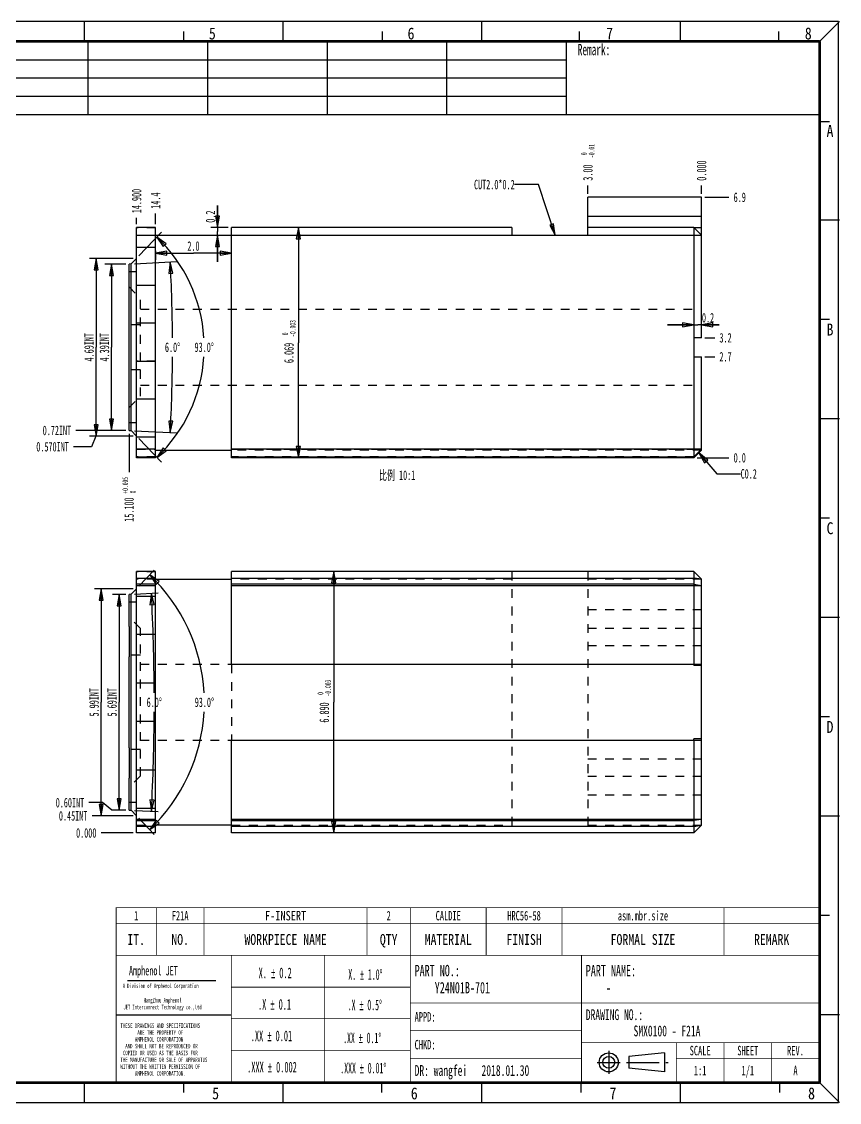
# Model space of a CAD drawing. Header units: millimetres. Extents: x 1.2 to 41.6, y 0.8 to 29.3.
# Drawn here: x 19.99 to 41.56, y 0.81 to 29.31 of the extents above; entities that cross this region are included whole.
import ezdxf
from ezdxf.enums import TextEntityAlignment as Align

# ---------------------------------------------------------------- set-up
doc = ezdxf.new("R2010")
doc.units = ezdxf.units.MM
doc.header["$LTSCALE"] = 2.31
doc.linetypes.add('CENTER', pattern=[0.6, 0.375, -0.075, 0.075, -0.075])
doc.linetypes.add('HIDDEN', pattern=[0.2, 0.1, -0.1])
doc.layers.get('0').update_dxf_attribs({"linetype": 'CONTINUOUS'})
for name, color, linetype in [('DEFAULT_1', 7, 'CENTER'), ('DEFAULT_2', 4, 'HIDDEN'), ('DIM', 7, 'CONTINUOUS'), ('NOTE', 7, 'CONTINUOUS')]:
    doc.layers.add(name, color=color, linetype=linetype)
doc.styles.get("Standard").update_dxf_attribs({"font": 'txt', "width": 0.6})
doc.styles.add('TEXTSTYLE_11', font='txt', dxfattribs={"width": 0.6})
doc.styles.add('TEXTSTYLE_12', font='txt', dxfattribs={"width": 0.6})
doc.styles.add('TEXTSTYLE_3', font='txt', dxfattribs={"width": 0.65})
doc.styles.add('TEXTSTYLE_4', font='txt', dxfattribs={"width": 0.8})
doc.styles.add('TEXTSTYLE_5', font='txt', dxfattribs={"width": 0.85})
doc.styles.add('TEXTSTYLE_6', font='txt', dxfattribs={"width": 0.5})
doc.styles.add('TEXTSTYLE_8', font='txt', dxfattribs={"width": 0.45})
doc.dimstyles.new('DIMSTYLE_1', dxfattribs={"dimtxt": 0.25, "dimasz": 0.3, "dimexe": 1.75, "dimexo": 0.875, "dimtad": 0, "dimtih": 1, "dimtoh": 1, "dimdec": 1, "dimzin": 0, "dimdsep": 46, "dimtxsty": 'Standard', "dimblk": 'CLOSED', "dimblk1": 'CLOSED', "dimblk2": 'CLOSED', "dimcen": 0.09, "dimadec": 0, "dimazin": 0, "dimtp": 0.1, "dimtm": 0.1, "dimtfac": 1, "dimtdec": 1, "dimtofl": 0, "dimtmove": 0, "dimatfit": 3, "dimldrblk": 'CLOSED', "dimfxl": 0, "dimtolj": 1, "dimtzin": 0, "dimarcsym": 0})
doc.dimstyles.new('DIMSTYLE_10', dxfattribs={"dimtxt": 0.25, "dimasz": 0.3, "dimexe": 1.75, "dimexo": 0.875, "dimtad": 1, "dimdec": 1, "dimzin": 0, "dimdsep": 46, "dimtxsty": 'Standard', "dimblk": 'CLOSED', "dimblk1": 'CLOSED', "dimblk2": 'CLOSED', "dimcen": 0.09, "dimadec": 0, "dimazin": 0, "dimtp": 0.1, "dimtm": 0.1, "dimtfac": 1, "dimtdec": 1, "dimtofl": 0, "dimtmove": 0, "dimatfit": 3, "dimldrblk": 'CLOSED', "dimfxl": 0, "dimtolj": 1, "dimtzin": 0, "dimarcsym": 0})
doc.dimstyles.new('DIMSTYLE_11', dxfattribs={"dimtxt": 0.25, "dimasz": 0.3, "dimexe": 1.75, "dimexo": 0.875, "dimtad": 0, "dimtih": 1, "dimtoh": 1, "dimzin": 0, "dimdsep": 46, "dimtxsty": 'Standard', "dimblk": 'CLOSED', "dimblk1": 'CLOSED', "dimblk2": 'CLOSED', "dimcen": 0.09, "dimadec": 0, "dimazin": 0, "dimtp": 0.1, "dimtm": 0.1, "dimtfac": 1, "dimtofl": 0, "dimtmove": 0, "dimatfit": 3, "dimldrblk": 'CLOSED', "dimfxl": 0, "dimtolj": 1, "dimtzin": 0, "dimarcsym": 0})
doc.dimstyles.new('DIMSTYLE_12', dxfattribs={"dimtxt": 0.25, "dimasz": 0.3, "dimexe": 1.75, "dimexo": 0.875, "dimtad": 1, "dimzin": 0, "dimdsep": 46, "dimtxsty": 'Standard', "dimblk": 'CLOSED', "dimblk1": 'CLOSED', "dimblk2": 'CLOSED', "dimcen": 0.09, "dimadec": 0, "dimazin": 0, "dimtp": 0.1, "dimtm": 0.1, "dimtfac": 1, "dimtofl": 0, "dimtmove": 0, "dimatfit": 3, "dimldrblk": 'CLOSED', "dimfxl": 0, "dimtolj": 1, "dimtzin": 0, "dimarcsym": 0})
doc.dimstyles.new('DIMSTYLE_13', dxfattribs={"dimtxt": 0.25, "dimasz": 0.3, "dimexe": 1.75, "dimexo": 0.875, "dimtad": 0, "dimtih": 1, "dimtoh": 1, "dimdec": 1, "dimzin": 0, "dimdsep": 46, "dimtxsty": 'Standard', "dimblk": 'CLOSED', "dimblk1": 'CLOSED', "dimblk2": 'CLOSED', "dimcen": 0.09, "dimadec": 0, "dimazin": 0, "dimtp": 0.5, "dimtm": 0.5, "dimtfac": 1, "dimtdec": 1, "dimtofl": 0, "dimtmove": 0, "dimatfit": 3, "dimldrblk": 'CLOSED', "dimfxl": 0, "dimtolj": 1, "dimtzin": 0, "dimarcsym": 0})
doc.dimstyles.new('DIMSTYLE_14', dxfattribs={"dimtxt": 0.25, "dimasz": 0.3, "dimexe": 1.75, "dimexo": 0.875, "dimtad": 0, "dimtih": 1, "dimtoh": 1, "dimdec": 3, "dimzin": 0, "dimdsep": 46, "dimtxsty": 'Standard', "dimblk": 'CLOSED', "dimblk1": 'CLOSED', "dimblk2": 'CLOSED', "dimcen": 0.09, "dimadec": 0, "dimazin": 0, "dimtol": 1, "dimtp": 0.005, "dimtfac": 0.6, "dimtdec": 3, "dimtofl": 0, "dimtmove": 0, "dimatfit": 3, "dimldrblk": 'CLOSED', "dimfxl": 0, "dimtolj": 1, "dimtzin": 0, "dimarcsym": 0})
doc.dimstyles.new('DIMSTYLE_4', dxfattribs={"dimtxt": 0.25, "dimasz": 0.3, "dimexe": 1.75, "dimexo": 0.875, "dimtad": 1, "dimdec": 3, "dimzin": 0, "dimdsep": 46, "dimtxsty": 'Standard', "dimblk": 'CLOSED', "dimblk1": 'CLOSED', "dimblk2": 'CLOSED', "dimcen": 0.09, "dimadec": 0, "dimazin": 0, "dimtol": 1, "dimtm": 0.003, "dimtfac": 0.6, "dimtdec": 3, "dimtofl": 0, "dimtmove": 0, "dimatfit": 3, "dimldrblk": 'CLOSED', "dimfxl": 0, "dimtolj": 1, "dimtzin": 0, "dimarcsym": 0})
doc.dimstyles.new('DIMSTYLE_6', dxfattribs={"dimtxt": 0.25, "dimasz": 0.3, "dimexe": 1.75, "dimexo": 0.875, "dimtad": 0, "dimtih": 1, "dimtoh": 1, "dimdec": 3, "dimzin": 0, "dimdsep": 46, "dimtxsty": 'Standard', "dimblk": 'CLOSED', "dimblk1": 'CLOSED', "dimblk2": 'CLOSED', "dimcen": 0.09, "dimadec": 0, "dimazin": 0, "dimtp": 0.2, "dimtm": 0.2, "dimtfac": 1, "dimtdec": 3, "dimtofl": 0, "dimtmove": 0, "dimatfit": 3, "dimldrblk": 'CLOSED', "dimfxl": 0, "dimtolj": 1, "dimtzin": 0, "dimarcsym": 0})
doc.dimstyles.new('DIMSTYLE_7', dxfattribs={"dimtxt": 0.25, "dimasz": 0.3, "dimexe": 1.75, "dimexo": 0.875, "dimtad": 0, "dimtih": 1, "dimtoh": 1, "dimdec": 3, "dimzin": 0, "dimdsep": 46, "dimtxsty": 'Standard', "dimblk": 'CLOSED', "dimblk1": 'CLOSED', "dimblk2": 'CLOSED', "dimcen": 0.09, "dimadec": 0, "dimazin": 0, "dimtp": 0.1, "dimtm": 0.1, "dimtfac": 1, "dimtdec": 3, "dimtofl": 0, "dimtmove": 0, "dimatfit": 3, "dimldrblk": 'CLOSED', "dimfxl": 0, "dimtolj": 1, "dimtzin": 0, "dimarcsym": 0})
doc.dimstyles.new('DIMSTYLE_8', dxfattribs={"dimtxt": 0.25, "dimasz": 0.3, "dimexe": 1.75, "dimexo": 0.875, "dimtad": 0, "dimtih": 1, "dimtoh": 1, "dimdec": 1, "dimzin": 0, "dimdsep": 46, "dimtxsty": 'Standard', "dimblk": 'CLOSED', "dimblk1": 'CLOSED', "dimblk2": 'CLOSED', "dimcen": 0.09, "dimadec": 0, "dimazin": 0, "dimtp": 0.2, "dimtm": 0.2, "dimtfac": 1, "dimtdec": 1, "dimtofl": 0, "dimtmove": 0, "dimatfit": 3, "dimldrblk": 'CLOSED', "dimfxl": 0, "dimtolj": 1, "dimtzin": 0, "dimarcsym": 0})
doc.dimstyles.new('DIMSTYLE_9', dxfattribs={"dimtxt": 0.25, "dimasz": 0.3, "dimexe": 1.75, "dimexo": 0.875, "dimtad": 0, "dimtih": 1, "dimtoh": 1, "dimzin": 0, "dimdsep": 46, "dimtxsty": 'Standard', "dimblk": 'CLOSED', "dimblk1": 'CLOSED', "dimblk2": 'CLOSED', "dimcen": 0.09, "dimadec": 0, "dimazin": 0, "dimtol": 1, "dimtm": 0.01, "dimtfac": 0.6, "dimtofl": 0, "dimtmove": 0, "dimatfit": 3, "dimldrblk": 'CLOSED', "dimfxl": 0, "dimtolj": 1, "dimtzin": 0, "dimarcsym": 0})
doc.dimstyles.get("Standard").update_dxf_attribs({"dimtxt": 0.25, "dimasz": 0.3, "dimexe": 1.75, "dimexo": 0.875, "dimtad": 1, "dimdec": 3, "dimzin": 0, "dimdsep": 46, "dimtxsty": 'Standard', "dimblk": 'CLOSED', "dimblk1": 'CLOSED', "dimblk2": 'CLOSED', "dimcen": 0.09, "dimadec": 0, "dimazin": 0, "dimtol": 1, "dimtp": 0.001, "dimtm": 0.001, "dimtfac": 1, "dimtdec": 3, "dimtofl": 0, "dimtmove": 0, "dimatfit": 3, "dimldrblk": 'CLOSED', "dimfxl": 0, "dimtolj": 1, "dimtzin": 0, "dimarcsym": 0})

# ---------------------------------------------------------------- blocks, each defined once
blk = doc.blocks.new('_CLOSED')
at = {"color": 0, "linetype": 'ByBlock'}
for p, q in [((0, 0), (-1, 0.183)), ((-1, 0.183), (-1, -0.183)), ((-1, -0.183), (0, 0)), ((-1, 0), (0, 0))]:
    blk.add_line(p, q, dxfattribs=at)
blk = doc.blocks.new('*D11')
at = {"layer": 'DIM', "color": 2, "linetype": 'Continuous'}
for p in [(27.292, 23.874), (27.292, 17.805)]:
    blk.add_line(p, (27.292, 20.839), dxfattribs=at)
at = {"layer": 'DIM', "color": 2, "linetype": 'Continuous', "xscale": 0.3, "yscale": 0.3, "zscale": 0.3}
for p, rotation in [((27.292, 23.874), 90), ((27.292, 17.805), 270)]:
    blk.add_blockref('_CLOSED', p, dxfattribs=dict(at, rotation=rotation))
at = {"layer": 'DIM', "color": 2, "linetype": 'Continuous', "width": 0.6}
for s, height, p in [('-0.003', 0.15, (27.217, 21.214)), (' 0', 0.15, (27.017, 21.034)), ('6.069', 0.25, (27.167, 20.569))]:
    blk.add_text(s, height=height, rotation=90, dxfattribs=at).set_placement(p, align=Align.CENTER)
blk = doc.blocks.new('*D12')
at = {"layer": 'DIM', "color": 2, "linetype": 'Continuous'}
for p in [(28.224, 14.802), (28.224, 7.912)]:
    blk.add_line(p, (28.224, 11.357), dxfattribs=at)
at = {"layer": 'DIM', "color": 2, "linetype": 'Continuous', "xscale": 0.3, "yscale": 0.3, "zscale": 0.3}
for p, rotation in [((28.224, 14.802), 90), ((28.224, 7.912), 270)]:
    blk.add_blockref('_CLOSED', p, dxfattribs=dict(at, rotation=rotation))
at = {"layer": 'DIM', "color": 2, "linetype": 'Continuous', "width": 0.6}
for s, height, p in [('-0.003', 0.15, (28.149, 11.732)), (' 0', 0.15, (27.949, 11.552)), ('6.890', 0.25, (28.099, 11.087))]:
    blk.add_text(s, height=height, rotation=90, dxfattribs=at).set_placement(p, align=Align.CENTER)
blk = doc.blocks.new('*D17')
at = {"layer": 'DIM', "color": 2, "linetype": 'Continuous'}
blk.add_line((38.013, 24.674), (38.647, 24.674), dxfattribs=at)
at = {"layer": 'DIM', "color": 2, "linetype": 'Continuous', "insert": (38.772, 24.799), "char_height": 0.25, "width": 0.45, "attachment_point": 1, "line_spacing_factor": 0.9}
blk.add_mtext('6.9', dxfattribs=at)
blk = doc.blocks.new('*D18')
at = {"layer": 'DIM', "color": 2, "linetype": 'Continuous'}
blk.add_line((37.813, 17.805), (38.647, 17.805), dxfattribs=at)
at = {"layer": 'DIM', "color": 2, "linetype": 'Continuous', "insert": (38.772, 17.93), "char_height": 0.25, "width": 0.45, "attachment_point": 1, "line_spacing_factor": 0.9}
blk.add_mtext('0.0', dxfattribs=at)
blk = doc.blocks.new('*D19')
at = {"layer": 'DIM', "color": 2, "linetype": 'Continuous'}
blk.add_line((34.925, 24.761), (34.925, 24.985), dxfattribs=at)
at = {"layer": 'DIM', "color": 2, "linetype": 'Continuous', "width": 0.6}
for s, height, p in [('-0.01', 0.15, (35.1, 25.71)), (' 0', 0.15, (34.9, 25.71)), ('3.00', 0.25, (35.05, 25.11))]:
    blk.add_text(s, height=height, rotation=90, dxfattribs=at).set_placement(p)
blk = doc.blocks.new('*D20')
at = {"layer": 'DIM', "color": 2, "linetype": 'Continuous'}
blk.add_line((37.925, 24.761), (37.925, 24.985), dxfattribs=at)
at = {"layer": 'DIM', "color": 2, "linetype": 'Continuous', "insert": (37.8, 25.11), "char_height": 0.25, "width": 0.75, "attachment_point": 1, "rotation": 90, "line_spacing_factor": 0.9}
blk.add_mtext('0.000', dxfattribs=at)
blk = doc.blocks.new('*D21')
at = {"layer": 'DIM', "color": 2, "linetype": 'Continuous'}
blk.add_line((38.013, 20.469), (38.272, 20.469), dxfattribs=at)
at = {"layer": 'DIM', "color": 2, "linetype": 'Continuous', "insert": (38.397, 20.594), "char_height": 0.25, "width": 0.45, "attachment_point": 1, "line_spacing_factor": 0.9}
blk.add_mtext('2.7', dxfattribs=at)
blk = doc.blocks.new('*D22')
at = {"layer": 'DIM', "color": 2, "linetype": 'Continuous'}
blk.add_line((38.013, 20.969), (38.272, 20.969), dxfattribs=at)
at = {"layer": 'DIM', "color": 2, "linetype": 'Continuous', "insert": (38.397, 21.094), "char_height": 0.25, "width": 0.45, "attachment_point": 1, "line_spacing_factor": 0.9}
blk.add_mtext('3.2', dxfattribs=at)
blk = doc.blocks.new('*D23')
at = {"layer": 'DIM', "color": 2, "linetype": 'Continuous'}
for p, q in [((37.725, 21.31), (37.025, 21.31)), ((37.025, 21.31), (37.825, 21.31)), ((38.386, 21.31), (37.825, 21.31)), ((37.925, 21.31), (38.386, 21.31))]:
    blk.add_line(p, q, dxfattribs=at)
at = {"layer": 'DIM', "color": 2, "linetype": 'Continuous', "xscale": 0.3, "yscale": 0.3, "zscale": 0.3}
blk.add_blockref('_CLOSED', (37.725, 21.31), dxfattribs=at)
at = {"layer": 'DIM', "color": 2, "linetype": 'Continuous', "xscale": 0.3, "yscale": 0.3, "zscale": 0.3, "rotation": 180}
blk.add_blockref('_CLOSED', (37.925, 21.31), dxfattribs=at)
at = {"layer": 'DIM', "color": 2, "linetype": 'Continuous', "insert": (37.936, 21.622), "char_height": 0.25, "width": 0.45, "attachment_point": 1, "line_spacing_factor": 0.9}
blk.add_mtext('0.2', dxfattribs=at)
blk = doc.blocks.new('*D24')
at = {"layer": 'DIM', "color": 2, "linetype": 'Continuous'}
blk.add_line((23.025, 23.961), (23.025, 24.128), dxfattribs=at)
at = {"layer": 'DIM', "color": 2, "linetype": 'Continuous', "insert": (22.9, 24.253), "char_height": 0.25, "width": 0.9, "attachment_point": 1, "rotation": 90, "line_spacing_factor": 0.9}
blk.add_mtext('14.900', dxfattribs=at)
blk = doc.blocks.new('*D25')
at = {"layer": 'DIM', "color": 2, "linetype": 'Continuous'}
blk.add_line((23.525, 23.961), (23.525, 24.246), dxfattribs=at)
at = {"layer": 'DIM', "color": 2, "linetype": 'Continuous', "insert": (23.4, 24.371), "char_height": 0.25, "width": 0.6, "attachment_point": 1, "rotation": 90, "line_spacing_factor": 0.9}
blk.add_mtext('14.4', dxfattribs=at)
blk = doc.blocks.new('*D26')
at = {"layer": 'DIM', "color": 2, "linetype": 'Continuous'}
for p, q in [((23.525, 23.265), (23.525, 23.025)), ((23.525, 23.2), (24.525, 23.2)), ((25.525, 23.2), (24.525, 23.2))]:
    blk.add_line(p, q, dxfattribs=at)
at = {"layer": 'DIM', "color": 2, "linetype": 'Continuous', "xscale": 0.3, "yscale": 0.3, "zscale": 0.3, "rotation": 180}
blk.add_blockref('_CLOSED', (23.525, 23.2), dxfattribs=at)
at = {"layer": 'DIM', "color": 2, "linetype": 'Continuous', "xscale": 0.3, "yscale": 0.3, "zscale": 0.3}
blk.add_blockref('_CLOSED', (25.525, 23.2), dxfattribs=at)
at = {"layer": 'DIM', "color": 2, "linetype": 'Continuous', "insert": (24.525, 23.512), "char_height": 0.25, "width": 0.45, "attachment_point": 2, "line_spacing_factor": 0.9}
blk.add_mtext('2.0', dxfattribs=at)
blk = doc.blocks.new('*D27')
at = {"layer": 'DIM', "color": 2, "linetype": 'Continuous'}
for p, q in [((25.16, 23.874), (25.16, 24.453)), ((25.16, 24.453), (25.16, 23.774)), ((25.438, 23.874), (24.985, 23.874)), ((25.16, 22.974), (25.16, 23.774)), ((25.16, 23.674), (25.16, 22.974))]:
    blk.add_line(p, q, dxfattribs=at)
at = {"layer": 'DIM', "color": 2, "linetype": 'Continuous', "xscale": 0.3, "yscale": 0.3, "zscale": 0.3}
for p, rotation in [((25.16, 23.874), 270), ((25.16, 23.674), 90)]:
    blk.add_blockref('_CLOSED', p, dxfattribs=dict(at, rotation=rotation))
at = {"layer": 'DIM', "color": 2, "linetype": 'Continuous', "insert": (24.847, 24.003), "char_height": 0.25, "width": 0.45, "attachment_point": 1, "rotation": 90, "line_spacing_factor": 0.9}
blk.add_mtext('0.2', dxfattribs=at)
blk = doc.blocks.new('*D28')
at = {"layer": 'DIM', "color": 2, "linetype": 'Continuous'}
blk.add_line((22.738, 18.526), (21.423, 18.526), dxfattribs=at)
at = {"layer": 'DIM', "color": 2, "linetype": 'Continuous', "insert": (21.298, 18.651), "char_height": 0.25, "width": 1.05, "attachment_point": 3, "line_spacing_factor": 0.9}
blk.add_mtext('0.72INT', dxfattribs=at)
blk = doc.blocks.new('*D29')
at = {"layer": 'DIM', "color": 2, "linetype": 'Continuous'}
for p, q in [((22.738, 22.912), (22.187, 22.912)), ((22.362, 22.912), (22.362, 20.719)), ((22.362, 18.526), (22.362, 20.719)), ((22.738, 18.526), (22.187, 18.526))]:
    blk.add_line(p, q, dxfattribs=at)
at = {"layer": 'DIM', "color": 2, "linetype": 'Continuous', "xscale": 0.3, "yscale": 0.3, "zscale": 0.3}
for p, rotation in [((22.362, 22.912), 90), ((22.362, 18.526), 270)]:
    blk.add_blockref('_CLOSED', p, dxfattribs=dict(at, rotation=rotation))
at = {"layer": 'DIM', "color": 2, "linetype": 'Continuous', "insert": (22.05, 20.719), "char_height": 0.25, "width": 1.05, "attachment_point": 2, "rotation": 90, "line_spacing_factor": 0.9}
blk.add_mtext('4.39INT', dxfattribs=at)
blk = doc.blocks.new('*D30')
at = {"layer": 'DIM', "color": 2, "linetype": 'Continuous'}
for p, q in [((22.973, 22.92), (24.088, 22.979)), ((22.973, 18.518), (24.088, 18.46))]:
    blk.add_line(p, q, dxfattribs=at)
for points in [[(23.983, 22.672), (23.914, 22.969), (23.873, 22.667), (23.983, 22.672)], [(23.873, 18.771), (23.914, 18.469), (23.983, 18.766), (23.873, 18.771)]]:
    blk.add_lwpolyline(points, dxfattribs=at)
for start, end in [(0.3331, 3), (357, 359.6669)]:
    blk.add_arc((-19.025, 20.719), 42.998, start, end, dxfattribs=at)
at = {"layer": 'DIM', "color": 2, "linetype": 'Continuous', "insert": (23.973, 20.844), "char_height": 0.25, "width": 0.61667, "attachment_point": 2, "line_spacing_factor": 0.9}
blk.add_mtext('6.0\\Fgdt;{\\Fgdt;~}', dxfattribs=at)
blk = doc.blocks.new('*D31')
at = {"layer": 'DIM', "color": 2, "linetype": 'Continuous'}
for p, q in [((23.086, 23.127), (23.68, 23.753)), ((23.086, 18.312), (23.68, 17.685))]:
    blk.add_line(p, q, dxfattribs=at)
for points in [[(23.809, 23.45), (23.56, 23.626), (23.73, 23.373), (23.809, 23.45)], [(23.73, 18.065), (23.56, 17.812), (23.809, 17.988), (23.73, 18.065)]]:
    blk.add_lwpolyline(points, dxfattribs=at)
for start, end in [(3.5768, 46.5), (313.5, 356.4232)]:
    blk.add_arc((20.801, 20.719), 4.007, start, end, dxfattribs=at)
at = {"layer": 'DIM', "color": 2, "linetype": 'Continuous', "insert": (24.808, 20.844), "char_height": 0.25, "width": 0.76667, "attachment_point": 2, "line_spacing_factor": 0.9}
blk.add_mtext('93.0\\Fgdt;{\\Fgdt;~}', dxfattribs=at)
blk = doc.blocks.new('*D32')
at = {"layer": 'DIM', "color": 2, "linetype": 'Continuous'}
blk.add_line((22.825, 18.438), (22.825, 17.424), dxfattribs=at)
at = {"layer": 'DIM', "color": 2, "linetype": 'Continuous', "width": 0.6}
for s, height, p in [('+0.005', 0.15, (22.8, 17.299)), (' 0', 0.15, (23, 16.939)), ('15.100', 0.25, (22.95, 16.759))]:
    blk.add_text(s, height=height, rotation=90, dxfattribs=at).set_placement(p, align=Align.RIGHT)
blk = doc.blocks.new('*D33')
at = {"layer": 'DIM', "color": 2, "linetype": 'Continuous'}
for p, q in [((22.938, 23.063), (21.783, 23.063)), ((21.958, 23.063), (21.958, 20.719)), ((21.958, 18.375), (21.958, 20.719)), ((22.938, 18.375), (21.783, 18.375))]:
    blk.add_line(p, q, dxfattribs=at)
at = {"layer": 'DIM', "color": 2, "linetype": 'Continuous', "xscale": 0.3, "yscale": 0.3, "zscale": 0.3}
for p, rotation in [((21.958, 23.063), 90), ((21.958, 18.375), 270)]:
    blk.add_blockref('_CLOSED', p, dxfattribs=dict(at, rotation=rotation))
at = {"layer": 'DIM', "color": 2, "linetype": 'Continuous', "insert": (21.645, 20.719), "char_height": 0.25, "width": 1.05, "attachment_point": 2, "rotation": 90, "line_spacing_factor": 0.9}
blk.add_mtext('4.69INT', dxfattribs=at)
blk = doc.blocks.new('*D34')
at = {"layer": 'DIM', "color": 2, "linetype": 'Continuous'}
for p, q in [((21.952, 18.375), (21.835, 18.096)), ((22.938, 18.375), (21.952, 18.375)), ((21.835, 18.096), (21.362, 18.096))]:
    blk.add_line(p, q, dxfattribs=at)
at = {"layer": 'DIM', "color": 2, "linetype": 'Continuous', "insert": (21.237, 18.221), "char_height": 0.25, "width": 1.2, "attachment_point": 3, "line_spacing_factor": 0.9}
blk.add_mtext('0.570INT', dxfattribs=at)
blk = doc.blocks.new('*D35')
at = {"layer": 'DIM', "color": 2, "linetype": 'Continuous'}
blk.add_line((22.938, 8.362), (21.851, 8.362), dxfattribs=at)
at = {"layer": 'DIM', "color": 2, "linetype": 'Continuous', "insert": (21.726, 8.487), "char_height": 0.25, "width": 1.05, "attachment_point": 3, "line_spacing_factor": 0.9}
blk.add_mtext('0.45INT', dxfattribs=at)
blk = doc.blocks.new('*D36')
at = {"layer": 'DIM', "color": 2, "linetype": 'Continuous'}
blk.add_line((22.938, 7.912), (22.09, 7.912), dxfattribs=at)
at = {"layer": 'DIM', "color": 2, "linetype": 'Continuous', "insert": (21.965, 8.037), "char_height": 0.25, "width": 0.75, "attachment_point": 3, "line_spacing_factor": 0.9}
blk.add_mtext('0.000', dxfattribs=at)
blk = doc.blocks.new('*D37')
at = {"layer": 'DIM', "color": 2, "linetype": 'Continuous'}
for p, q in [((22.126, 8.71), (21.767, 8.71)), ((22.368, 8.513), (22.126, 8.71)), ((22.738, 8.513), (22.368, 8.513))]:
    blk.add_line(p, q, dxfattribs=at)
at = {"layer": 'DIM', "color": 2, "linetype": 'Continuous', "insert": (21.642, 8.835), "char_height": 0.25, "width": 1.05, "attachment_point": 3, "line_spacing_factor": 0.9}
blk.add_mtext('0.60INT', dxfattribs=at)
blk = doc.blocks.new('*D38')
at = {"layer": 'DIM', "color": 2, "linetype": 'Continuous'}
for p, q in [((23.086, 14.416), (23.491, 14.843)), ((23.086, 8.299), (23.491, 7.872))]:
    blk.add_line(p, q, dxfattribs=at)
for points in [[(23.62, 14.541), (23.371, 14.716), (23.542, 14.464), (23.62, 14.541)], [(23.542, 8.251), (23.371, 7.999), (23.62, 8.173), (23.542, 8.251)]]:
    blk.add_lwpolyline(points, dxfattribs=at)
for start, end in [(3.0951, 46.5), (313.5, 356.9049)]:
    blk.add_arc((20.183, 11.357), 4.63, start, end, dxfattribs=at)
at = {"layer": 'DIM', "color": 2, "linetype": 'Continuous', "insert": (24.813, 11.482), "char_height": 0.25, "width": 0.76667, "attachment_point": 2, "line_spacing_factor": 0.9}
blk.add_mtext('93.0\\Fgdt;{\\Fgdt;~}', dxfattribs=at)
blk = doc.blocks.new('*D39')
at = {"layer": 'DIM', "color": 2, "linetype": 'Continuous'}
for p, q in [((22.973, 14.209), (23.591, 14.242)), ((22.973, 8.505), (23.591, 8.473))]:
    blk.add_line(p, q, dxfattribs=at)
for points in [[(23.486, 13.936), (23.416, 14.232), (23.376, 13.93), (23.486, 13.936)], [(23.376, 8.784), (23.416, 8.482), (23.486, 8.779), (23.376, 8.784)]]:
    blk.add_lwpolyline(points, dxfattribs=at)
for start, end in [(0.2607, 3), (357, 359.7393)]:
    blk.add_arc((-31.447, 11.357), 54.938, start, end, dxfattribs=at)
at = {"layer": 'DIM', "color": 2, "linetype": 'Continuous', "insert": (23.491, 11.482), "char_height": 0.25, "width": 0.61667, "attachment_point": 2, "line_spacing_factor": 0.9}
blk.add_mtext('6.0\\Fgdt;{\\Fgdt;~}', dxfattribs=at)
blk = doc.blocks.new('*D40')
at = {"layer": 'DIM', "color": 2, "linetype": 'Continuous'}
for p, q in [((22.738, 14.201), (22.388, 14.201)), ((22.563, 14.201), (22.563, 11.357)), ((22.563, 8.513), (22.563, 11.357)), ((22.738, 8.513), (22.388, 8.513))]:
    blk.add_line(p, q, dxfattribs=at)
at = {"layer": 'DIM', "color": 2, "linetype": 'Continuous', "xscale": 0.3, "yscale": 0.3, "zscale": 0.3}
for p, rotation in [((22.563, 14.201), 90), ((22.563, 8.513), 270)]:
    blk.add_blockref('_CLOSED', p, dxfattribs=dict(at, rotation=rotation))
at = {"layer": 'DIM', "color": 2, "linetype": 'Continuous', "insert": (22.251, 11.357), "char_height": 0.25, "width": 1.05, "attachment_point": 2, "rotation": 90, "line_spacing_factor": 0.9}
blk.add_mtext('5.69INT', dxfattribs=at)
blk = doc.blocks.new('*D41')
at = {"layer": 'DIM', "color": 2, "linetype": 'Continuous'}
for p, q in [((22.938, 14.352), (21.915, 14.352)), ((22.09, 14.352), (22.09, 11.357)), ((22.09, 8.362), (22.09, 11.357)), ((22.938, 8.362), (21.915, 8.362))]:
    blk.add_line(p, q, dxfattribs=at)
at = {"layer": 'DIM', "color": 2, "linetype": 'Continuous', "xscale": 0.3, "yscale": 0.3, "zscale": 0.3}
for p, rotation in [((22.09, 14.352), 90), ((22.09, 8.362), 270)]:
    blk.add_blockref('_CLOSED', p, dxfattribs=dict(at, rotation=rotation))
at = {"layer": 'DIM', "color": 2, "linetype": 'Continuous', "insert": (21.777, 11.357), "char_height": 0.25, "width": 1.05, "attachment_point": 2, "rotation": 90, "line_spacing_factor": 0.9}
blk.add_mtext('5.99INT', dxfattribs=at)
blk = doc.blocks.new('*T42')
at = {"color": 0, "linetype": 'ByBlock', "lineweight": -2}
for p, q in [((0, 0), (39.297, 0)), ((0, 0), (0, -1.92)), ((2.12, 0), (2.12, -1.92)), ((5.273, 0), (5.273, -1.92)), ((7.393, 0), (7.393, -1.92)), ((10.546, 0), (10.546, -1.92)), ((13.699, 0), (13.699, -1.92)), ((16.852, 0), (16.852, -1.92)), ((20.005, 0), (20.005, -1.92)), ((23.158, 0), (23.158, -1.92)), ((26.311, 0), (26.311, -1.92)), ((29.464, 0), (29.464, -1.92)), ((32.617, 0), (32.617, -1.92)), ((39.297, 0), (39.297, -1.92)), ((0, -0.48), (32.617, -0.48)), ((0, -0.96), (32.617, -0.96)), ((0, -1.44), (32.617, -1.44)), ((0, -1.92), (39.297, -1.92))]:
    blk.add_line(p, q, dxfattribs=at)
at = {"color": 0, "linetype": 'Continuous', "char_height": 0.225, "width": 2, "attachment_point": 5, "line_spacing_factor": 0.9}
for s, insert in [('Order Date: ', (1.06, -0.24)), ('Procedure:', (6.333, -0.24))]:
    blk.add_mtext(s, dxfattribs=dict(at, insert=insert))
at = {"color": 0, "linetype": 'Continuous'}
for s, insert, char_height, width, attachment_point in [('  Remark:   ', (32.677, -0.06), 0.3, 6.56, 1), ('Finish Date:', (1.06, -0.72), 0.225, 2, 5), ('Future hour:', (6.333, -0.72), 0.225, 2, 5), ('Machining Code:', (1.06, -1.2), 0.2, 2, 5), ('Actual hour:', (6.333, -1.2), 0.225, 2, 5), ('QTY:', (1.06, -1.68), 0.225, 2, 5), ('Procedure Date:', (6.333, -1.68), 0.2, 2, 5)]:
    blk.add_mtext(s, dxfattribs=dict(at, insert=insert, char_height=char_height, width=width, attachment_point=attachment_point))
blk = doc.blocks.new('*T43')
at = {"color": 2, "linetype": 'Continuous', "const_width": 0.02}
for points in [[(18.5555, 4.606), (-0.01, 4.606)], [(0, 0), (0, 4.606)], [(1.058, 3.352), (1.058, 4.606)], [(2.318, 3.352), (2.318, 4.606)], [(6.618, 3.352), (6.618, 4.606)], [(7.758, 0), (7.758, 4.606)], [(9.758, 3.352), (9.758, 4.606)], [(11.758, 3.352), (11.758, 4.606)], [(16.0315, 3.352), (16.0315, 4.606)], [(18.5455, 0), (18.5455, 4.606)], [(18.5455, 4.187), (0, 4.187)], [(18.5455, 3.352), (0, 3.352)], [(3.036, 0), (3.036, 3.352)], [(5.489, 0), (5.489, 3.352)], [(12.272, 0), (12.272, 3.352)], [(7.758, 2.512), (3.036, 2.512)], [(18.5455, 2.095), (7.758, 2.095)], [(7.758, 1.679), (3.036, 1.679)], [(12.272, 1.362), (7.758, 1.362)], [(18.5455, 1.048), (12.272, 1.048)], [(14.7745, 0), (14.7745, 1.048)], [(16.0315, 0), (16.0315, 1.048)], [(17.2885, 0), (17.2885, 1.048)], [(7.758, 0.84), (3.036, 0.84)], [(12.272, 0.629), (7.758, 0.629)], [(18.5455, 0.629), (14.7745, 0.629)], [(18.5555, 0), (-0.01, 0)]]:
    blk.add_lwpolyline(points, dxfattribs=at)
at = {"layer": 'NOTE', "color": 2, "linetype": 'Continuous', "line_spacing_factor": 0.9}
for s, insert, char_height, width, attachment_point, style in [('1', (0.529, 4.5215), 0.25, 0.325, 2, 'TEXTSTYLE_3'), ('F21A', (1.688, 4.5215), 0.25, 1.3, 2, 'TEXTSTYLE_3'), ('F-INSERT', (4.468, 4.5215), 0.25, 3.2, 2, 'TEXTSTYLE_4'), ('2', (7.188, 4.5215), 0.25, 0.325, 2, 'TEXTSTYLE_3'), ('CALDIE', (8.758, 4.5215), 0.25, 1.95, 2, 'TEXTSTYLE_3'), ('HRC56-58', (10.758, 4.5215), 0.25, 2.6, 2, 'TEXTSTYLE_3'), ('asm.mbr.size', (13.89475, 4.5215), 0.25, 3.9, 2, 'TEXTSTYLE_3'), ('IT.', (0.529, 3.912), 0.285, 1.368, 2, 'TEXTSTYLE_4'), ('NO.', (1.688, 3.912), 0.285, 1.368, 2, 'TEXTSTYLE_4'), ('WORKPIECE NAME', (4.468, 3.912), 0.285, 6.384, 2, 'TEXTSTYLE_4'), ('QTY', (7.188, 3.912), 0.285, 1.368, 2, 'TEXTSTYLE_4'), ('MATERIAL', (8.758, 3.912), 0.285, 3.648, 2, 'TEXTSTYLE_4'), ('FINISH', (10.758, 3.912), 0.285, 2.736, 2, 'TEXTSTYLE_4'), ('FORMAL SIZE', (13.89475, 3.912), 0.285, 5.016, 2, 'TEXTSTYLE_4'), ('REMARK', (17.2885, 3.912), 0.285, 2.736, 2, 'TEXTSTYLE_4'), ('PART NO.:\\P    Y24N01B-701 ', (7.87175, 3.0985), 0.3, 6.24, 1, 'TEXTSTYLE_3'), ('PART NAME:  \\P    -', (12.38575, 3.0985), 0.3, 4.68, 1, 'TEXTSTYLE_3'), ('APPD:  ', (7.87175, 1.8535), 0.25, 2.275, 1, 'TEXTSTYLE_3'), ('DRAWING NO.:   \\P          SMX0100 - F21A', (12.38575, 1.92775), 0.285, 8.892, 1, 'TEXTSTYLE_3'), (' \\P \\P \\P \\P \\P \\P \\P \\P \\PTHESE DRAWINGS AND SPECIFICATIONS\\P       ARE THE PROPERTY OF\\P      AMPHENOL CORPORATION\\P  AND SHALL NOT BE REPRODUCED OR\\P COPIED OR USED AS THE BASIS FOR\\PTHE MANUFACTURE OR SALE OF APPARATUS\\PWITHOUT THE WRITTEN PERMISSION OF\\P      AMPHENOL CORPORATION. ', (0.11375, 3.177), 0.12, 5.616, 1, 'TEXTSTYLE_3'), ('CHKD:', (7.87175, 1.1205), 0.25, 1.625, 1, 'TEXTSTYLE_3'), ('SCALE', (15.403, 0.9635), 0.25, 1.625, 2, 'TEXTSTYLE_3'), ('SHEET', (16.66, 0.9635), 0.25, 1.625, 2, 'TEXTSTYLE_3'), ('REV.', (17.917, 0.9635), 0.25, 1.3, 2, 'TEXTSTYLE_3'), ('DR: wangfei   2018.01.30', (7.87175, 0.457), 0.285, 8.892, 1, 'TEXTSTYLE_3'), ('1:1', (15.403, 0.4395), 0.25, 0.975, 2, 'TEXTSTYLE_3'), ('1/1', (16.66, 0.4395), 0.25, 0.975, 2, 'TEXTSTYLE_3'), ('A', (17.917, 0.4395), 0.25, 0.325, 2, 'TEXTSTYLE_3')]:
    blk.add_mtext(s, dxfattribs=dict(at, insert=insert, char_height=char_height, width=width, attachment_point=attachment_point, style=style))

msp = doc.modelspace()

# ---------------------------------------------------------------- linework, layer by layer
at = {"color": 7, "linetype": 'Continuous'}
for p, q in [((41.5345, 29.3056), (1.2216, 29.3056)), ((21.6527, 28.7819), (21.6527, 29.3058)), ((26.8917, 28.7819), (26.8917, 29.3058)), ((32.1306, 28.7819), (32.1306, 29.3058)), ((37.3696, 28.7819), (37.3696, 29.3058)), ((41.0368, 28.7819), (41.5607, 29.3058)), ((41.5345, 0.8057), (41.5345, 29.3056)), ((24.2722, 28.7819), (24.2722, 29.0438)), ((29.5111, 28.7819), (29.5111, 29.0438)), ((34.7099, 28.7819), (34.7099, 29.0438)), ((39.9667, 28.7819), (39.9667, 29.0438)), ((41.2988, 26.666), (41.0368, 26.666)), ((37.9253, 24.6738), (34.9253, 24.6738)), ((34.9253, 23.6738), (34.9253, 24.6738)), ((37.9253, 20.9691), (37.9253, 24.6738)), ((34.9253, 24.1738), (37.9253, 24.1738)), ((41.5607, 24.0668), (41.0368, 24.0668)), ((23.0254, 17.8047), (23.0254, 23.8738)), ((23.5254, 23.8738), (23.0254, 23.8738)), ((23.0254, 23.6735), (37.9253, 23.6735)), ((23.5254, 17.8047), (23.5254, 23.8738)), ((25.5254, 17.8047), (25.5254, 23.8738)), ((32.9253, 23.8738), (25.5254, 23.8738)), ((32.9253, 23.8738), (32.9253, 23.6738)), ((37.7253, 23.8738), (34.9253, 23.8738)), ((37.9253, 23.6738), (37.7253, 23.8738)), ((37.7253, 23.8738), (37.7253, 17.8047)), ((23.5254, 23.3521), (23.0254, 23.3521)), ((22.8854, 22.9156), (22.8251, 22.9124)), ((22.8251, 21.1191), (22.8251, 22.9124)), ((23.0254, 23.0631), (22.8854, 22.9156)), ((22.8854, 18.5227), (22.8854, 22.9156)), ((22.8251, 22.7121), (23.0254, 22.7121)), ((23.0254, 22.3521), (23.5254, 22.3521)), ((41.2988, 21.4471), (41.0368, 21.4471)), ((22.8251, 21.1191), (22.8331, 21.1191)), ((22.8331, 20.3191), (22.8331, 21.1191)), ((23.5254, 21.3521), (23.0254, 21.3521)), ((37.9253, 20.9691), (37.7253, 20.9691)), ((22.8251, 18.5258), (22.8251, 20.3191)), ((22.8251, 20.3191), (22.8331, 20.3191)), ((23.0254, 20.3521), (23.5254, 20.3521)), ((37.7253, 20.4691), (37.9253, 20.4691)), ((37.9253, 18.0047), (37.9253, 20.4691)), ((23.5254, 19.3521), (23.0254, 19.3521)), ((41.5607, 18.8279), (41.0368, 18.8279)), ((23.0254, 18.7261), (22.8251, 18.7261)), ((22.8251, 18.5258), (22.8854, 18.5227)), ((22.8854, 18.5227), (23.0254, 18.3751)), ((23.0254, 18.3521), (23.5254, 18.3521)), ((23.5254, 18.0307), (23.0254, 18.0307)), ((23.5254, 18.005), (25.5254, 18.005)), ((37.9253, 18.0307), (25.5254, 18.0307)), ((37.9253, 18.0304), (37.7253, 17.8328)), ((37.7253, 17.8047), (37.9253, 18.0047)), ((37.7253, 17.8072), (37.9253, 18.0047)), ((23.0254, 17.8328), (23.5254, 17.8328)), ((23.5254, 17.8072), (23.0254, 17.8072)), ((23.5254, 17.8047), (23.0254, 17.8047)), ((25.5254, 17.8328), (37.7253, 17.8328)), ((37.7253, 17.8072), (25.5254, 17.8072)), ((37.7253, 17.8047), (25.5254, 17.8047)), ((41.2988, 16.2084), (41.0368, 16.2084)), ((23.0254, 7.912), (23.0254, 14.8023)), ((23.5254, 14.8023), (23.0254, 14.8023)), ((23.0254, 14.6334), (23.5254, 14.6334)), ((23.5254, 7.912), (23.5254, 14.8023)), ((23.5254, 14.6023), (25.5254, 14.6023)), ((25.5254, 12.3531), (25.5254, 14.8023)), ((37.7253, 14.8023), (25.5254, 14.8023)), ((25.5254, 14.6334), (37.7253, 14.6334)), ((37.7253, 14.8023), (37.7253, 12.3531)), ((37.9253, 14.6023), (37.7253, 14.8023)), ((37.9253, 14.6021), (37.7253, 14.6334)), ((37.9253, 8.1123), (37.9253, 14.6021)), ((23.0254, 14.3522), (22.8854, 14.2046)), ((23.5254, 14.4716), (23.0254, 14.4716)), ((23.0254, 14.4403), (23.5254, 14.4403)), ((37.7253, 14.4716), (25.5254, 14.4716)), ((25.5254, 14.4403), (37.9253, 14.4403)), ((37.7253, 14.4716), (37.9253, 14.4404)), ((22.8854, 14.2046), (22.8251, 14.2014)), ((22.8251, 13.3572), (22.8251, 14.2014)), ((22.8251, 14.0011), (23.0254, 14.0011)), ((22.8854, 8.5098), (22.8854, 14.2046)), ((23.5254, 14.1484), (23.0254, 14.1484)), ((41.5607, 13.5889), (41.0368, 13.5889)), ((22.8251, 13.3572), (22.8331, 13.3572)), ((22.8331, 13.3572), (22.8331, 12.5572)), ((23.0254, 13.1484), (23.5254, 13.1484)), ((22.8251, 10.1572), (22.8251, 12.5572)), ((22.8251, 12.5572), (22.8331, 12.5572)), ((37.9253, 12.3531), (25.5254, 12.3531)), ((23.5254, 11.8572), (23.0254, 11.8572)), ((23.0254, 10.8572), (23.5254, 10.8572)), ((41.2988, 10.9694), (41.0368, 10.9694)), ((25.5254, 7.912), (25.5254, 10.3531)), ((25.5254, 10.3531), (37.9253, 10.3531)), ((37.7253, 10.3531), (37.7253, 7.912)), ((22.8251, 10.1572), (22.8331, 10.1572)), ((22.8331, 10.1572), (22.8331, 9.3572)), ((23.5254, 9.5659), (23.0254, 9.5659)), ((22.8251, 8.5129), (22.8251, 9.3572)), ((22.8251, 9.3572), (22.8331, 9.3572)), ((23.0254, 8.7132), (22.8251, 8.7132)), ((23.0254, 8.5659), (23.5254, 8.5659)), ((22.8251, 8.5129), (22.8854, 8.5098)), ((22.8854, 8.5098), (23.0254, 8.3622)), ((23.5254, 8.2659), (23.0254, 8.2659)), ((37.9253, 8.2659), (25.5254, 8.2659)), ((37.9253, 8.2659), (37.7253, 8.2372)), ((41.5607, 8.35), (41.0368, 8.35)), ((23.0254, 8.2372), (23.5254, 8.2372)), ((23.5254, 8.0836), (23.0254, 8.0836)), ((25.5254, 8.112), (23.5254, 8.112)), ((25.5254, 8.2372), (37.7253, 8.2372)), ((37.7253, 8.0836), (25.5254, 8.0836)), ((37.7253, 8.0836), (37.9253, 8.1123)), ((37.7253, 7.912), (37.9253, 8.112)), ((23.5254, 7.912), (23.0254, 7.912)), ((37.7253, 7.912), (25.5254, 7.912)), ((41.2988, 5.7305), (41.0368, 5.7305)), ((22.7869, 4.0194), (25.1187, 4.0216)), ((22.4866, 3.1163), (25.525, 3.1163)), ((41.5607, 3.111), (41.0368, 3.111)), ((21.6527, 0.8059), (21.6527, 1.3298)), ((24.2722, 1.0678), (24.2722, 1.3298)), ((26.8917, 0.8059), (26.8917, 1.3298)), ((29.4942, 1.0678), (29.4942, 1.3298)), ((32.1306, 0.8059), (32.1306, 1.3298)), ((34.7501, 1.0675), (34.7501, 1.3295)), ((37.3696, 0.8059), (37.3696, 1.3298)), ((39.989, 1.0678), (39.989, 1.3298)), ((41.0368, 1.3298), (41.5607, 0.8059)), ((1.2216, 0.8057), (41.5345, 0.8057))]:
    msp.add_line(p, q, dxfattribs=at)
at = {"color": 1, "linetype": 'Continuous'}
for p, q in [((36.9484, 2.113), (36.0054, 2.0187)), ((36.0054, 2.0187), (36.0054, 1.7044)), ((36.9484, 2.113), (36.9484, 1.6101)), ((36.9484, 1.6101), (36.0054, 1.7044))]:
    msp.add_line(p, q, dxfattribs=at)
at = {"color": 7, "linetype": 'Continuous', "const_width": 0.07}
for points in [[(41.0368, 28.7819), (1.7447, 28.7819)], [(41.0368, 1.3298), (41.0368, 28.7819)], [(1.7447, 1.3298), (41.0368, 1.3298)]]:
    msp.add_lwpolyline(points, dxfattribs=at)
at = {"color": 1, "linetype": 'Continuous'}
for radius in [0.2515, 0.1572]:
    msp.add_circle((35.477, 1.8616), radius, dxfattribs=at)
at = {"layer": 'DEFAULT_1', "color": 6, "linetype": 'CENTER'}
for p, q in [((35.477, 2.1646), (35.477, 1.5585)), ((35.1739, 1.8616), (35.78, 1.8616)), ((35.9419, 1.8616), (37.048, 1.8616))]:
    msp.add_line(p, q, dxfattribs=at)
at = {"layer": 'DEFAULT_2', "color": 4, "linetype": 'HIDDEN'}
for p, q in [((23.5254, 23.8688), (23.0254, 23.8688)), ((37.7253, 23.8738), (37.9253, 23.8738)), ((23.5254, 23.3504), (23.0254, 23.3504)), ((22.8331, 21.955), (22.8331, 22.9128)), ((22.8251, 22.3124), (23.1251, 22.0124)), ((23.5254, 22.3504), (23.0254, 22.3504)), ((23.1251, 19.4258), (23.1251, 22.0124)), ((23.1251, 21.7191), (37.9253, 21.7191)), ((23.1251, 21.3124), (22.8251, 21.3124)), ((23.5254, 21.3504), (23.0254, 21.3504)), ((23.5254, 20.3504), (23.0254, 20.3504)), ((23.1251, 20.1258), (22.8251, 20.1258)), ((23.1251, 19.7191), (37.9253, 19.7191)), ((22.8251, 19.1258), (23.1251, 19.4258)), ((22.8331, 18.5254), (22.8331, 19.4832)), ((23.5254, 19.3504), (23.0254, 19.3504)), ((23.5254, 18.3504), (23.0254, 18.3504)), ((23.0254, 18.0273), (23.5254, 18.0273)), ((25.5254, 18.0273), (37.9253, 18.0273)), ((37.9253, 18.0047), (25.5254, 18.0047)), ((37.7253, 17.829), (37.9253, 18.027)), ((23.5254, 17.829), (23.0254, 17.829)), ((23.5254, 17.8097), (23.0254, 17.8097)), ((37.7253, 17.829), (25.5254, 17.829)), ((23.5254, 14.7973), (23.0254, 14.7973)), ((23.5254, 14.602), (23.0254, 14.602)), ((32.9253, 14.602), (25.5254, 14.602)), ((32.9253, 14.8023), (32.9253, 7.9121)), ((34.9253, 14.8023), (34.9253, 7.912)), ((37.9253, 14.602), (34.9253, 14.602)), ((22.8331, 13.5934), (22.8331, 14.2019)), ((34.9253, 13.802), (37.9253, 13.802)), ((23.1251, 13.3014), (22.8251, 13.6014)), ((23.1251, 9.4129), (23.1251, 13.3014)), ((37.9253, 13.302), (34.9253, 13.302)), ((34.9253, 12.8572), (37.9253, 12.8572)), ((23.1251, 12.6014), (22.8331, 12.6014)), ((23.1251, 12.3572), (37.9253, 12.3572)), ((25.5254, 12.3531), (25.5254, 10.3531)), ((37.7253, 12.3531), (37.7253, 12.3254)), ((37.9253, 12.3254), (37.7253, 12.3254)), ((23.1251, 10.3572), (37.9253, 10.3572)), ((37.9253, 10.3889), (37.7253, 10.3889)), ((37.7253, 10.3531), (37.7253, 10.3889)), ((23.1251, 10.1129), (22.8331, 10.1129)), ((37.9253, 9.8572), (34.9253, 9.8572)), ((23.1251, 9.4129), (22.8251, 9.1129)), ((34.9253, 9.4123), (37.9253, 9.4123)), ((22.8331, 8.5125), (22.8331, 9.1209)), ((34.9253, 8.9123), (37.9253, 8.9123)), ((23.0254, 8.1123), (23.5254, 8.1123)), ((25.5254, 8.1123), (32.9253, 8.1123)), ((34.9253, 8.1123), (37.9253, 8.1123)), ((23.5254, 7.917), (23.0254, 7.917))]:
    msp.add_line(p, q, dxfattribs=at)
for centre, start, end in [((20.3654, 20.3564), 32.93482, 33.22046), ((20.3654, 21.0818), 326.77954, 327.06518)]:
    msp.add_arc(centre, 2.9402, start, end, dxfattribs=at)

# ---------------------------------------------------------------- block references
for name, p in [('*T42', (1.7382, 28.7796)), ('*T43', (22.4859, 1.3327))]:
    msp.add_blockref(name, p)

# ---------------------------------------------------------------- texts
at = {"color": 7, "linetype": 'Continuous', "char_height": 0.3143, "width": 0.267186, "line_spacing_factor": 0.9, "style": 'TEXTSTYLE_5'}
for s, insert, attachment_point in [('5', (25.023, 29.1507), 2), ('6', (30.262, 29.1507), 2), ('7', (35.5009, 29.1507), 2), ('8', (40.7399, 29.1507), 2), ('A', (41.404, 26.5815), 3), ('B', (41.404, 21.3426), 3), ('C', (41.404, 16.1036), 3), ('D', (41.404, 10.8647), 3), ('5', (25.1093, 1.2006), 2), ('6', (30.3483, 1.2006), 2), ('7', (35.5872, 1.2006), 2), ('8', (40.8261, 1.2006), 2)]:
    msp.add_mtext(s, dxfattribs=dict(at, insert=insert, attachment_point=attachment_point))
at = {"layer": 'NOTE', "color": 2, "linetype": 'Continuous', "char_height": 0.25, "line_spacing_factor": 0.9}
for s, insert, width, attachment_point in [('CUT2.0*0.2', (32.9957, 25.1347), 1.5, 3), ('比例 10:1', (30.3753, 17.4697), 1.05, 3), ('C0.2', (38.9556, 17.5061), 0.6, 1)]:
    msp.add_mtext(s, dxfattribs=dict(at, insert=insert, width=width, attachment_point=attachment_point))
at = {"layer": 'NOTE', "color": 2, "linetype": 'Continuous', "attachment_point": 1, "line_spacing_factor": 0.9}
for s, insert, char_height, width, style in [('Amphenol JET', (22.8248, 4.4052), 0.25, 2.287175, 'TEXTSTYLE_11'), ('X. \\Fgdt;{\\Fgdt;`}\\Ftxt; 0.2', (26.2436, 4.3604), 0.28, 1.306667, 'TEXTSTYLE_6'), ('X. \\Fgdt;{\\Fgdt;`}\\Ftxt; 1.0\\Fgdt;{\\Fgdt;~}', (28.6089, 4.3192), 0.28, 1.395333, 'TEXTSTYLE_8'), ('A Division of Amphenol Corporation', (22.6601, 3.9398), 0.12, 2.652045, 'TEXTSTYLE_11'), ('         HangZhou Amphenol \\PJET Interconnect Technology co.,ltd', (22.6809, 3.5589), 0.12, 2.671406, 'TEXTSTYLE_12'), ('.X \\Fgdt;{\\Fgdt;`}\\Ftxt; 0.1', (26.2265, 3.5306), 0.28, 1.306667, 'TEXTSTYLE_6'), ('.X \\Fgdt;{\\Fgdt;`}\\Ftxt; 0.5\\Fgdt;{\\Fgdt;~}', (28.5939, 3.5164), 0.28, 1.395333, 'TEXTSTYLE_8'), ('.XX \\Fgdt;{\\Fgdt;`}\\Ftxt; 0.01', (26.0363, 2.6999), 0.28, 1.586667, 'TEXTSTYLE_6'), ('.XX \\Fgdt;{\\Fgdt;`}\\Ftxt; 0.1\\Fgdt;{\\Fgdt;~}', (28.4726, 2.6474), 0.28, 1.521333, 'TEXTSTYLE_8'), ('.XXX \\Fgdt;{\\Fgdt;`}\\Ftxt; 0.002', (25.941, 1.8764), 0.28, 1.866667, 'TEXTSTYLE_6'), ('.XXX \\Fgdt;{\\Fgdt;`}\\Ftxt; 0.01\\Fgdt;{\\Fgdt;~}', (28.3983, 1.8526), 0.28, 1.773333, 'TEXTSTYLE_8')]:
    msp.add_mtext(s, dxfattribs=dict(at, insert=insert, char_height=char_height, width=width, style=style))

# ---------------------------------------------------------------- dimensions: what is measured, and where the dimension line sits
at = {"layer": 'DIM', "color": 2, "linetype": 'Continuous'}
for feature_location, offset, dtype, origin, dimstyle, picture, middle in [((34.9253, 24.7613), (0, 0.2241), 1, (37.9253, 24.6738), 'DIMSTYLE_9', '*D19', (34.9253, 25.6355)), ((37.925273513, 24.7613340335), (0, 0.224140526), 1, (37.925273513, 24.6738340335), 'DIMSTYLE_7', '*D20', (37.925273513, 25.4854745595)), ((23.0254, 23.9613), (0, 0.1669), 1, (37.9253, 23.8738), 'DIMSTYLE_6', '*D24', (23.0254, 24.7032)), ((23.5254, 23.9613), (0, 0.2847), 1, (37.9253, 23.8738), 'DIMSTYLE_8', '*D25', (23.5254, 24.6711)), ((38.0128, 24.6738), (0.6342, 0), 0, (37.7253, 17.8047), 'DIMSTYLE_8', '*D17', (38.997, 24.6738)), ((38.0128, 20.9691), (0.259, 0), 0, (37.9253, 17.8047), 'DIMSTYLE_1', '*D22', (38.6217, 20.9691)), ((38.0128, 20.4691), (0.259, 0), 0, (37.9253, 17.8047), 'DIMSTYLE_1', '*D21', (38.6217, 20.4691)), ((22.8251, 18.4383), (0, -1.0146), 1, (37.9253, 18.5258), 'DIMSTYLE_14', '*D32', (22.8251, 16.5787)), ((37.812773513, 17.8047440335), (0.8342486287, 0), 0, (37.725273513, 17.8047440335), 'DIMSTYLE_1', '*D18', (38.9970221417, 17.8047440335)), ((22.937923513, 7.9120286617), (-0.8474726485, 0), 0, (23.025423513, 7.9120286617), 'DIMSTYLE_7', '*D36', (21.5904508645, 7.9120286617))]:
    dim = msp.add_ordinate_dim(feature_location=feature_location, offset=offset, dtype=dtype, origin=origin, dimstyle=dimstyle, override={"dimtad": 1, "dimtih": 0, "dimtoh": 0}, dxfattribs=at)
    dim.commit()
    dim.dimension.update_dxf_attribs({"geometry": picture, "text_midpoint": middle})
for base, p1, p2, angle, dimstyle, picture, middle in [((25.1597, 23.8738), (25.5254, 23.6738), (26.3129, 23.8738), 90, 'DIMSTYLE_10', '*D27', (25.1597, 24.2277)), ((27.2917, 23.8738), (25.5254, 17.8047), (25.5254, 23.8738), 90, 'DIMSTYLE_4', '*D11', (27.2917, 20.8393)), ((37.7253, 21.31), (37.9253, 20.9691), (37.7253, 20.9691), 180, 'DIMSTYLE_10', '*D23', (38.1613, 21.31)), ((28.224, 7.912), (25.5254, 14.8023), (25.5254, 7.912), 270, 'DIMSTYLE_4', '*D12', (28.224, 11.3572))]:
    dim = msp.add_linear_dim(base=base, p1=p1, p2=p2, angle=angle, dimstyle=dimstyle, dxfattribs=at)
    dim.commit()
    dim.dimension.update_dxf_attribs({"geometry": picture, "text_midpoint": middle, "dimtype": 160})
for base, line1, line2, picture, middle in [((24.8084, 20.7191), ((23.68, 17.6854), (23.0857, 18.3116)), ((23.0857, 23.1266), (23.68, 23.7528)), '*D31', (24.8084, 20.7191)), ((23.9726, 20.7191), ((24.0884, 18.4596), (22.9728, 18.5181)), ((22.9728, 22.9201), (24.0884, 22.9786)), '*D30', (23.9726, 20.7191)), ((24.8135, 11.3572), ((23.491, 7.8716), (23.0857, 8.2988)), ((23.0857, 14.4156), (23.491, 14.8427)), '*D38', (24.8135, 11.3572)), ((23.4914, 11.3572), ((23.5909, 8.4728), (22.9728, 8.5052)), ((22.9728, 14.2092), (23.5909, 14.2416)), '*D39', (23.4914, 11.3572))]:
    dim = msp.add_angular_dim_2l(base=base, line1=line1, line2=line2, dimstyle='DIMSTYLE_13', dxfattribs=at)
    dim.commit()
    dim.dimension.update_dxf_attribs({"geometry": picture, "text_midpoint": middle, "dimtype": 162})
dim = msp.add_linear_dim(base=(25.5254, 23.1997), p1=(23.5254, 22.1497), p2=(25.5254, 23.6735), dimstyle='DIMSTYLE_10', dxfattribs=at)
dim.commit()
dim.dimension.update_dxf_attribs({"geometry": '*D26', "text_midpoint": (24.5254, 23.1997), "dimtype": 160})
for base, p1, p2, angle, picture, middle in [((21.958, 18.3751), (23.8129, 23.0631), (23.8129, 18.3751), 270, '*D33', (21.958, 20.7191)), ((22.3622, 22.9124), (23.6126, 18.5258), (23.6126, 22.9124), 90, '*D29', (22.3622, 20.7191)), ((22.0897, 14.3522), (23.8129, 8.3622), (23.8129, 14.3522), 90, '*D41', (22.0897, 11.3572)), ((22.5632, 8.5129), (21.5132, 14.2014), (21.5132, 8.5129), 270, '*D40', (22.5632, 11.3572))]:
    dim = msp.add_linear_dim(base=base, p1=p1, p2=p2, angle=angle, text='<>INT', dimstyle='DIMSTYLE_12', dxfattribs=at)
    dim.commit()
    dim.dimension.update_dxf_attribs({"geometry": picture, "text_midpoint": middle, "dimtype": 160})
for feature_location, offset, origin, dimstyle, picture, middle in [((22.7376, 18.5258), (-1.3145, 0), (22.8251, 17.8047), 'DIMSTYLE_11', '*D28', (20.7731, 18.5258)), ((22.9379, 18.3751), (-1.5762, -0.279), (23.0254, 17.8047), 'DIMSTYLE_7', '*D34', (20.6368, 18.0961)), ((22.7376, 8.5129), (-0.9711, 0.1966), (22.8251, 7.912), 'DIMSTYLE_11', '*D37', (21.1165, 8.7096)), ((22.9379, 8.3622), (-1.0869, 0), (23.0254, 7.912), 'DIMSTYLE_11', '*D35', (21.201, 8.3622))]:
    dim = msp.add_ordinate_dim(feature_location=feature_location, offset=offset, dtype=0, origin=origin, text='<>INT', dimstyle=dimstyle, override={"dimtad": 1, "dimtih": 0, "dimtoh": 0}, dxfattribs=at)
    dim.commit()
    dim.dimension.update_dxf_attribs({"geometry": picture, "text_midpoint": middle})

# ---------------------------------------------------------------- leaders
at = {"layer": 'NOTE', "color": 2, "linetype": 'Continuous', "annotation_type": 0, "has_hookline": 1, "hookline_direction": 1}
for points, text_width in [([(34.0667, 23.6738), (33.6207, 25.0097), (32.9957, 25.0097)], 1.2036), ([(37.8513, 17.9308), (38.3306, 17.3811), (38.9556, 17.3811)], 0.4284)]:
    msp.add_leader(points, dimstyle='Standard', override={"dimtad": 0}, dxfattribs=dict(at, text_width=text_width))

doc.saveas('drawing.dxf')
